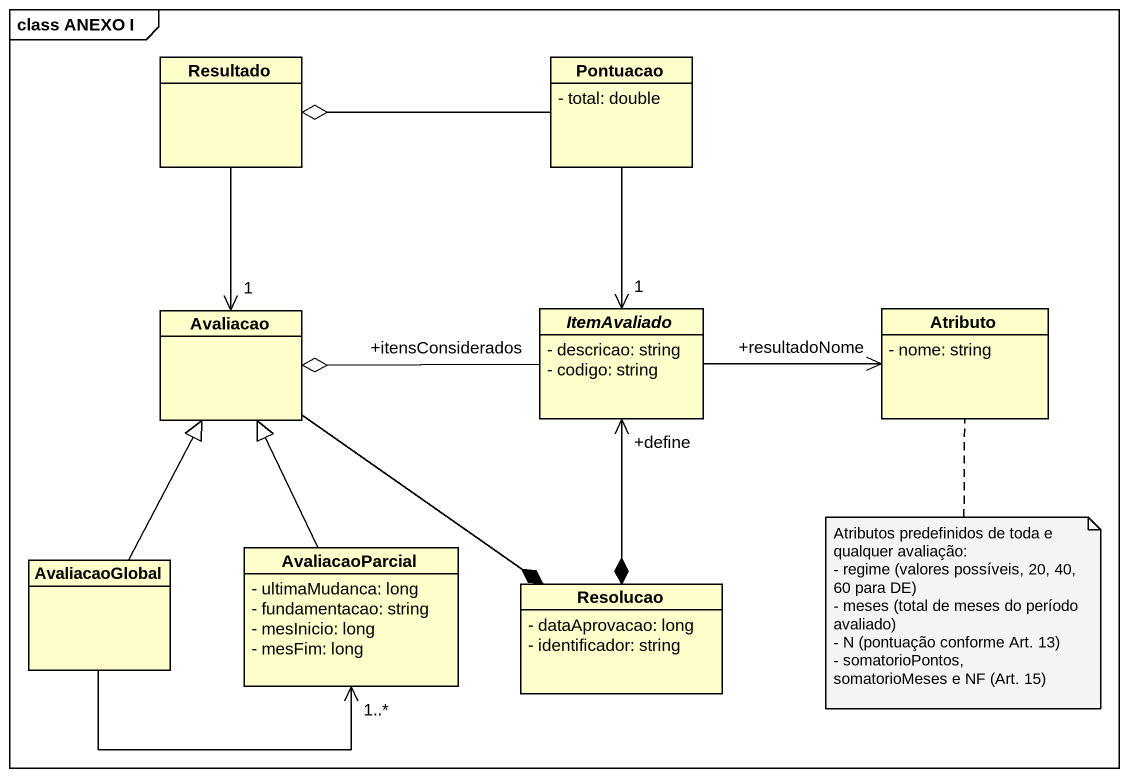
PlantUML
@startuml
mainframe class ANEXO I
hide circle
hide empty members
skinparam classAttributeIconSize 0
class Resultado
class Pontuacao {
  - total: double
}
class Avaliacao
abstract class ItemAvaliado {
  - descricao: string
  - codigo: string
}
class Atributo {
  - nome: string
}
class AvaliacaoGlobal
class AvaliacaoParcial {
  - ultimaMudanca: long
  - fundamentacao: string
  - mesInicio: long
  - mesFim: long
}
class Resolucao {
  - dataAprovacao: long
  - identificador: string
}
Resultado --> "1" Avaliacao
Pontuacao -left-o Resultado
Pontuacao --> "1" ItemAvaliado
Avaliacao --* Resolucao
ItemAvaliado "+itensConsiderados" -left-o Avaliacao
ItemAvaliado -right-> "+resultadoNome" Atributo
ItemAvaliado "+define" <--* Resolucao
AvaliacaoGlobal -up-|> Avaliacao
AvaliacaoGlobal -right-> "1..*" AvaliacaoParcial
AvaliacaoParcial -up-|> Avaliacao
note bottom of Atributo
  Atributos predefinidos de toda e qualquer avaliação:
  - regime (valores possíveis, 20, 40, 60 para DE)
  - meses (total de meses do período avaliado)
  - N (pontuação conforme Art. 13)
  - somatorioPontos, somatorioMeses e NF (Art. 15)
end note
@enduml
